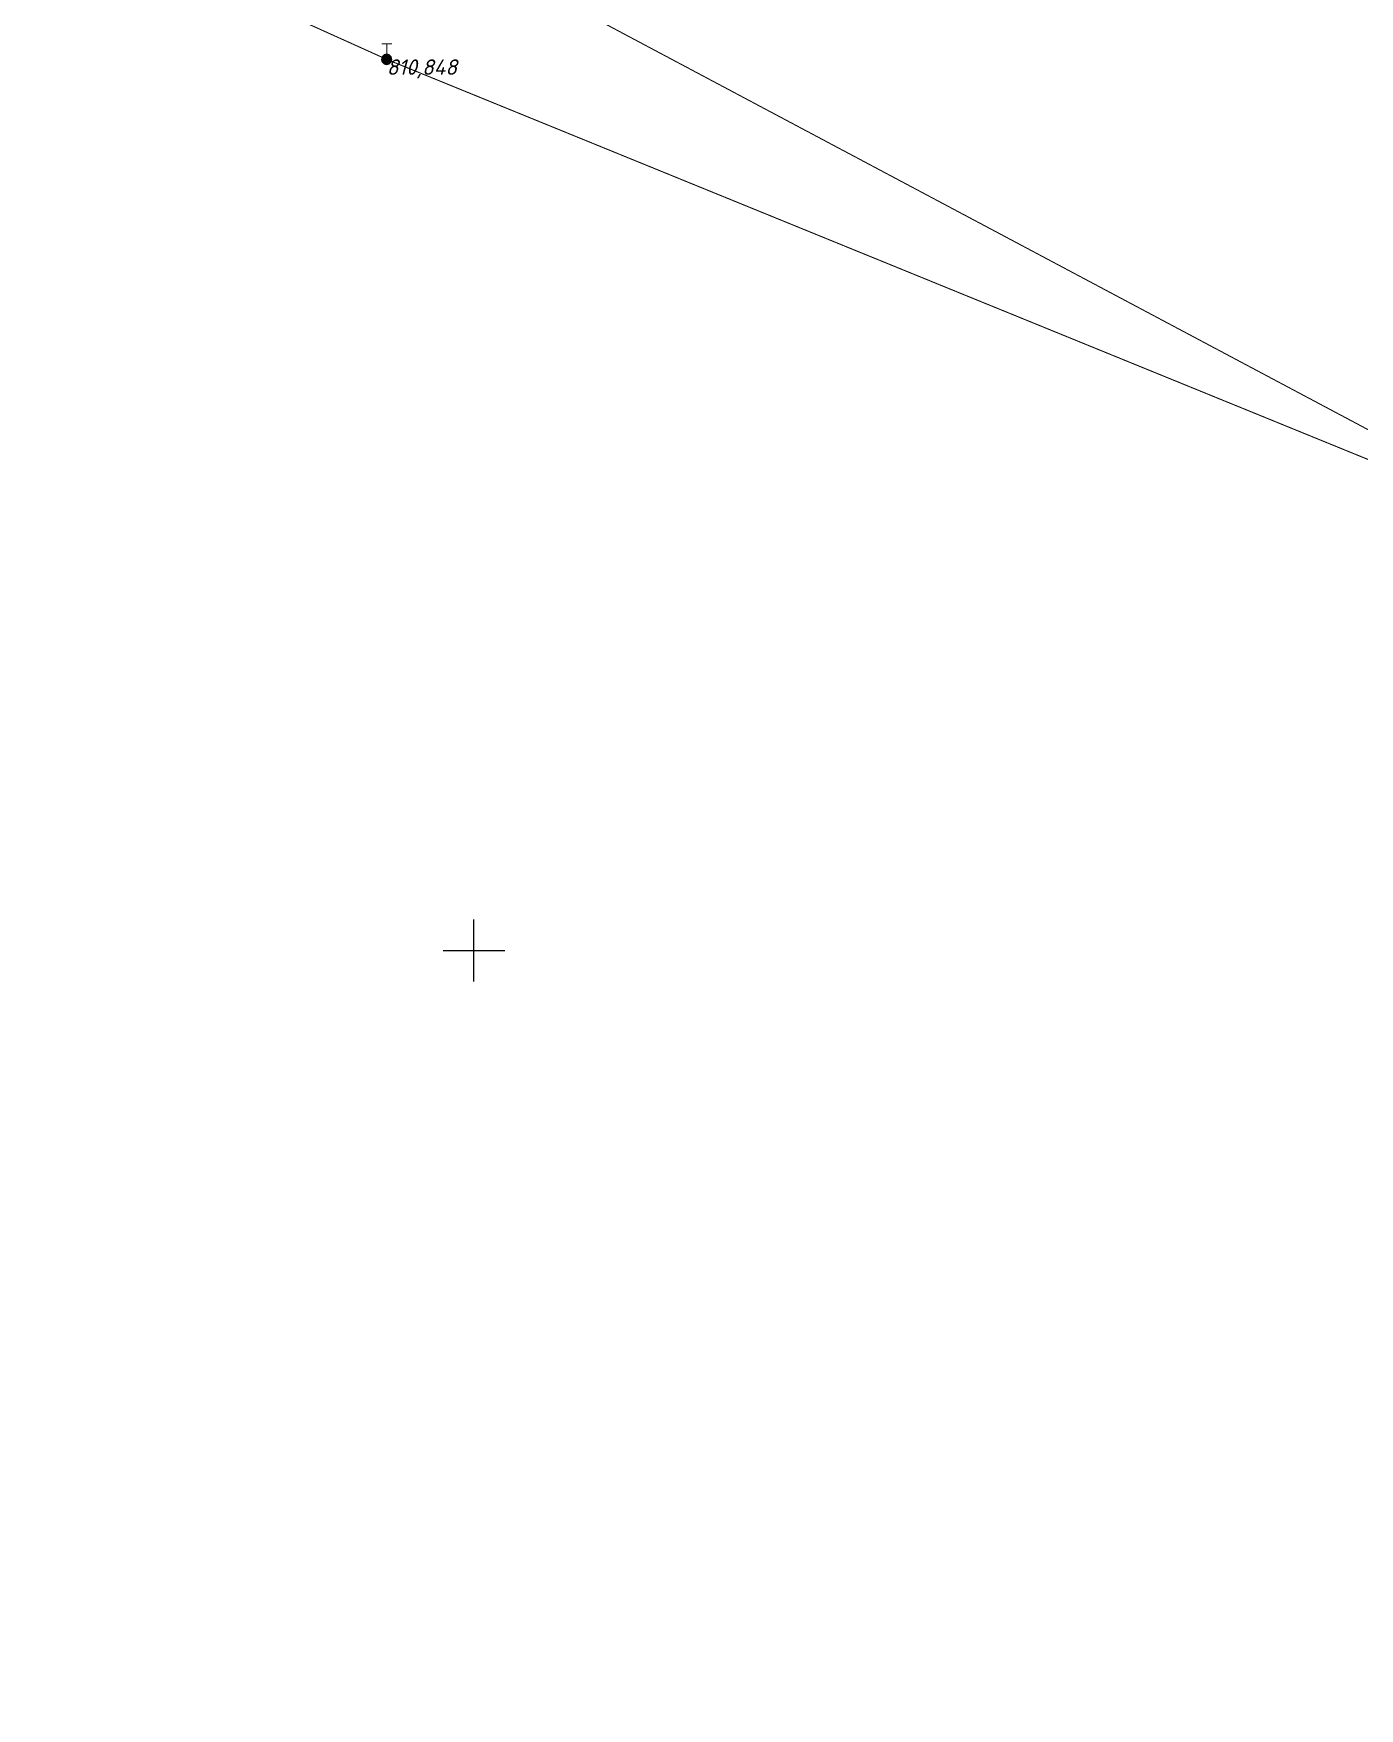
# Model space of a CAD drawing. Header units: metres. Extents: x 629572 to 645168, y 4785785 to 4790166.
# Drawn here: x 635957.3 to 636085.9, y 4787726.5 to 4787889 of the extents above; entities that cross this region are included whole.
import ezdxf

# ---------------------------------------------------------------- set-up
doc = ezdxf.new("R2010")
doc.units = ezdxf.units.M
doc.layers.get('0').update_dxf_attribs({"linetype": 'CONTINUOUS'})
for name, color, linetype in [('каб.TNS+', 7, 'CONTINUOUS'), ('Кабельные столбики-сторожки', 7, 'CONTINUOUS'), ('Нурсултан', 7, 'CONTINUOUS'), ('Сетка координатная', 7, 'CONTINUOUS')]:
    doc.layers.add(name, color=color, linetype=linetype)
doc.styles.add('ISOCPEUR', font='isocpeui.ttf')
doc.styles.get("Standard").update_dxf_attribs({"font": 'isocpeui.ttf'})
doc.linetypes.add('TELEFON', pattern='A,8,["o",Standard,S=1,R=0,X=-4.33,Y=-0.34],-2', length=10)

# ---------------------------------------------------------------- blocks, each defined once
blk = doc.blocks.new('1010 - 119.2 эл.кабел.столбики-сторожки')
blk.add_hatch(color=7).paths.add_polyline_path([(0, 0.5), (-0.25, 0.43), (-0.43, 0.25), (-0.5, 0), (-0.43, -0.25), (-0.25, -0.43), (0, -0.5), (0.25, -0.43), (0.43, -0.25), (0.5, 0), (0.43, 0.25), (0.25, 0.43), (0, 0.5)])
at = {"color": 7, "linetype": 'Continuous', "lineweight": 0, "const_width": 0.1, "flags": 128}
for points in [[(-0.5, 1.5), (0.5, 1.5)], [(0, 0.5), (0, 1.5)]]:
    blk.add_lwpolyline(points, dxfattribs=at)
at = {"color": 7, "linetype": 'Continuous', "lineweight": 0, "flags": 128}
blk.add_lwpolyline([(0, 0.5), (-0.25, 0.43), (-0.43, 0.25), (-0.5, 0), (-0.43, -0.25), (-0.25, -0.43), (0, -0.5), (0.25, -0.43), (0.43, -0.25), (0.5, 0), (0.43, 0.25), (0.25, 0.43), (0, 0.5)], close=True, dxfattribs=at)
at = {"color": 7, "style": 'ISOCPEUR', "flags": 1}
for tag in ['X', 'Имя объекта CREDO-III', 'Код объекта CREDO-III', 'Отметка', 'Отметка', 'Примечание', 'Тип попереч. профиля', 'Y']:
    blk.add_attdef(tag, (0, 0), '', height=2.5, dxfattribs=at)
blk = doc.blocks.new('Крест')
at = {"color": 0, "linetype": 'Continuous', "lineweight": 0, "flags": 128}
for points in [[(0, -1), (0, 1)], [(-1, 0), (1, 0)]]:
    blk.add_lwpolyline(points, dxfattribs=at)

msp = doc.modelspace()

# ---------------------------------------------------------------- linework, layer by layer
at = {"layer": 'каб.TNS+', "color": 3, "linetype": 'TELEFON', "lineweight": 13, "true_color": 0x00e600, "const_width": 0.1, "flags": 128}
msp.add_lwpolyline([(633230.144, 4788389.592), (633344.729, 4788403.854), (633409.357, 4788391.818), (633420.009, 4788387.98), (633437.054, 4788383.297), (633526.334, 4788366.901), (633634.565, 4788348.248), (633710.126, 4788332.171), (634104.681, 4788238.498), (634261.231, 4788230.403), (634311.884, 4788200.571), (634417.542, 4788151.457), (634579.568, 4788156.544), (634633.9, 4788158.034), (634644.582, 4788158.401), (634694.097, 4788152.282), (634733.066, 4788146.767), (634775.286, 4788140.461), (634799.265, 4788136.502), (635093.223, 4788078.935), (635226.392, 4788062.853), (635399.922, 4788029.549), (635484.356, 4788023.579), (635569.309, 4788012.235), (635621.709, 4788004.851), (635666.94, 4787992.952), (635740.027, 4787980.176), (635779.914, 4787970.332), (635826.581, 4787957.347), (635853.488, 4787947.661), (635872.702, 4787940.068), (635991.537, 4787886.465), (636187.111, 4787806.711), (636209.235, 4787765.084), (636377.357, 4787726.52), (636432.925, 4787741.365), (636490.651, 4787769.031), (636568.713, 4787804.041), (636646.25, 4787818.683), (636712.558, 4787826.654), (636770.215, 4787836.87), (636964.065, 4787865.88), (637090.976, 4787866.86), (637407.809, 4787914.614), (637650.17, 4787988.245), (637701.732, 4787996.925), (637736.588, 4788004.318), (637781.106, 4788015.857), (637823.812, 4788025.287), (637840.147, 4788027.841), (637887.457, 4788037.971), (637924.534, 4788044.77), (637950.054, 4788039.488), (637995.293, 4788042.79), (638160.082, 4788128.557), (638321.49, 4788202.495), (638407.595, 4788245.637), (638451.902, 4788258.85), (638484.142, 4788264.993), (638492.947, 4788261.65)], dxfattribs=at)
at = {"layer": 'каб.TNS+', "color": 6, "linetype": 'TELEFON', "lineweight": 13, "const_width": 0.1, "flags": 128}
msp.add_lwpolyline([(638270.813, 4788133.687), (638193.602, 4788131.619), (638153.084, 4788130.094), (638066.482, 4788100.947), (638011.526, 4788045.935), (637996.5, 4788029.801), (637969.259, 4788028.232), (637969.23, 4788028.22), (637841.587, 4788016.866), (637760.758, 4788016.467), (637732.657, 4788017.43), (637667.163, 4787999.785), (637401.194, 4787932.441), (637269.927, 4787888.302), (637194.391, 4787823.922), (637136.709, 4787814.283), (637106.654, 4787810.567), (637089.638, 4787810.171), (637089.366, 4787910.212), (637066.761, 4787905.912), (636843.379, 4787868.532), (636788.513, 4787860.262), (636774.562, 4787887.226), (636711.899, 4787881.167), (636657.533, 4787873.006), (636554.764, 4787861.122), (636455.777, 4787831.223), (636434.918, 4787824.966), (636416.624, 4787808.72), (636304.267, 4787782.705), (636233.862, 4787772.269), (635989.861, 4787902.068), (635945.642, 4787983.21), (635945.279, 4787983.355), (635812.858, 4788009.948), (635741.502, 4788016.521), (635712.29, 4787997.799), (635689.435, 4787995.075), (635667.22, 4787994.642), (635660.21, 4788000.063), (635653.349, 4788024.57), (635563.056, 4788041.532), (635535.772, 4788046.908), (635514.092, 4788048.218), (635461.147, 4788049.694), (635402.158, 4788048.433), (635373.969, 4788051.91), (635330.663, 4788064.144), (635313.968, 4788070.275), (635301.548, 4788073.802), (635278.035, 4788082.722), (635224.613, 4788093.935), (635167.176, 4788095.166), (635130.187, 4788107.039), (635066.497, 4788114.071), (634802.661, 4788156.699), (634778.924, 4788160.199), (634765.28, 4788169.733), (634733.564, 4788170.831), (634651.904, 4788174.166), (634647.104, 4788179.829), (634433.393, 4788210.198), (634430.739, 4788207.656), (634426.743, 4788204.448), (634376.589, 4788205.395), (634325.052, 4788224.737), (634319.402, 4788227.368), (634104.504, 4788239.441), (633705.81, 4788334.102)], dxfattribs=at)
at = {"layer": 'Нурсултан', "color": 7}
msp.add_point((635991.537, 4787886.465, 24.171), dxfattribs=at)

# ---------------------------------------------------------------- block references
at = {"layer": 'Кабельные столбики-сторожки', "color": 7, "linetype": 'Continuous'}
msp.add_blockref('1010 - 119.2 эл.кабел.столбики-сторожки', (635991.537, 4787886.465), dxfattribs=at)
at = {"layer": 'Сетка координатная', "color": 136, "linetype": 'Continuous', "true_color": 0x008080, "xscale": 3, "yscale": 3}
msp.add_blockref('Крест', (636000, 4787800), dxfattribs=at)

# ---------------------------------------------------------------- texts
at = {"layer": 'Нурсултан', "color": 251, "insert": (635991.537, 4787886.465, 24.171), "char_height": 1.5, "attachment_point": 1, "style": 'ISOCPEUR'}
msp.add_mtext('810,848', dxfattribs=at)

doc.saveas('drawing.dxf')
